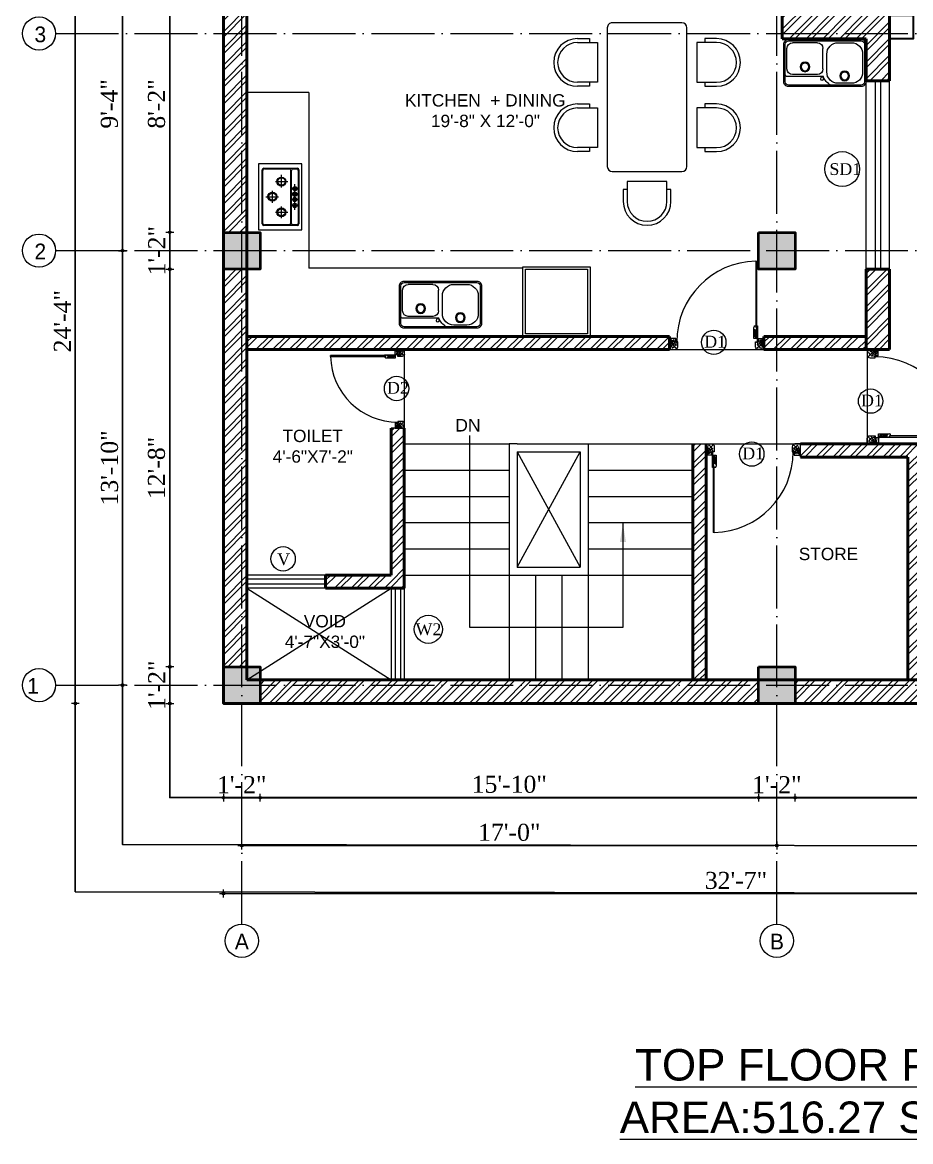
# Model space of a CAD drawing. Header units: inches. Extents: x 5914 to 162157, y -20538 to 282354.
# Drawn here: x 154572.8 to 154911.4, y -19679.7 to -19252.9 of the extents above; entities that cross this region are included whole.
import ezdxf

# ---------------------------------------------------------------- set-up
doc = ezdxf.new("R2010")
doc.units = ezdxf.units.IN
doc.header["$MEASUREMENT"] = 0
doc.header["$PDMODE"] = 99
doc.linetypes.add('ACAD_ISO04W100', pattern=[30, 24, -3, 0, -3])
for name, color, linetype, lineweight in [('.09', 24, 'Continuous', 9), ('.1', 168, 'Continuous', 13), ('A-FUR', 42, 'Continuous', 5), ('CENTER  LINE RA', 10, 'ACAD_ISO04W100', 20), ('CONC. OUTLINE RA', 150, 'Continuous', 40), ('DOOR-WIN RA', 3, 'Continuous', 20), ('ELE1 RA', 1, 'Continuous', 30), ('FIXTURES', 23, 'Continuous', 9), ('Furniture', 22, 'Continuous', 13), ('Hatch', 254, 'Continuous', 9), ('HATCH RA', 8, 'Continuous', 5), ('NOI THAT', 42, 'Continuous', 5), ('STAIR PLAN AND ELEV RA', 124, 'Continuous', 20), ('Text', 7, 'Continuous', 18), ('TEXTLAYER', 7, 'Continuous', 18), ('wall', 10, 'Continuous', 30), ('WALL RA', 42, 'Continuous', 50)]:
    doc.layers.add(name, color=color, linetype=linetype, lineweight=lineweight)
doc.layers.add('lettring', color=7, linetype='Continuous')
doc.layers.add('WINDOW+dOOR', color=5, linetype='Continuous')
doc.styles.add('arial', font='arial.ttf', dxfattribs={"height": 7})
doc.styles.add('DIM', font='dutch.ttf')
doc.styles.get("Standard").update_dxf_attribs({"font": 'arial.ttf'})
doc.styles.add('titles', font='GOTHICB.TTF')
doc.dimstyles.new('1-8', dxfattribs={"dimtxt": 7, "dimasz": 3, "dimexe": 3, "dimexo": 3, "dimgap": 3, "dimtad": 1, "dimdec": 0, "dimzin": 0, "dimdsep": 46, "dimlunit": 4, "dimtxsty": 'arial', "dimblk": 'ARCHTICK', "dimcen": 0.09, "dimdle": 3, "dimclrt": 6, "dimazin": 0, "dimtfac": 1, "dimtdec": 0, "dimtix": 1, "dimtofl": 0, "dimtmove": 2, "dimatfit": 3, "dimfxl": 5, "dimfxlon": 1, "dimtolj": 1, "dimtzin": 0, "dimlwe": 5, "dimarcsym": 1})
doc.dimstyles.new('Copy of DIM 8', dxfattribs={"dimtxt": 6.5, "dimasz": 1, "dimexe": 6, "dimexo": 18, "dimgap": 1.6875, "dimtad": 1, "dimdec": 0, "dimzin": 3, "dimdsep": 46, "dimlunit": 4, "dimtxsty": 'DIM', "dimblk": 'dot 2', "dimcen": 0.09375, "dimse1": 1, "dimse2": 1, "dimclrd": 1, "dimclre": 1, "dimclrt": 256, "dimadec": 0, "dimazin": 0, "dimtfac": 0.75, "dimtdec": 0, "dimtix": 1, "dimtmove": 1, "dimatfit": 3, "dimldrblk": 'DOT', "dimfxl": 1, "dimtolj": 1, "dimtzin": 0, "dimlwd": 9, "dimlwe": 9, "dimarcsym": 0})
pattern_1 = [(45, (9724.8924, -3872.767), (-3.18198052, 3.18198052), []), (45, (9727.0138, -3872.767), (-3.18198052, 3.18198052), [])]

# ---------------------------------------------------------------- blocks, each defined once
blk = doc.blocks.new('30 inch door')
at = {"layer": '.09'}
blk.add_arc((10330.01, 24687.1), 25.67, 91.332, 180, dxfattribs=at)
at = {"layer": '.1'}
for p, q in [((10329.41, 24712.76), (10329.41, 24691.67)), ((10329.41, 24712.76), (10329.81, 24712.76)), ((10329.81, 24691.67), (10329.81, 24712.76)), ((10329.29, 24692.15), (10329.41, 24692.15)), ((10329.41, 24692.15), (10329.41, 24691.67)), ((10329.81, 24691.67), (10329.81, 24692.15)), ((10329.81, 24692.15), (10330.01, 24692.15)), ((10330.01, 24692.15), (10330.01, 24688.15)), ((10328.81, 24688.15), (10328.81, 24691.67)), ((10329.41, 24691.67), (10329.81, 24691.67)), ((10329.41, 24691.67), (10329.81, 24691.67)), ((10302.02, 24688.15), (10302.02, 24684.65)), ((10304.03, 24688.15), (10302.02, 24688.15)), ((10302.02, 24684.65), (10303.77, 24684.65)), ((10304.03, 24688.15), (10304.03, 24688.15)), ((10304.03, 24687.1), (10304.03, 24688.15)), ((10304.65, 24687.1), (10304.03, 24687.1)), ((10304.65, 24685.52), (10304.65, 24687.1)), ((10330.01, 24688.15), (10328.81, 24688.15)), ((10329.4, 24687.1), (10330.01, 24687.1)), ((10329.4, 24685.52), (10329.4, 24687.1)), ((10330.01, 24687.1), (10330.01, 24688.15)), ((10330.01, 24688.15), (10332.02, 24688.15)), ((10332.02, 24684.65), (10330.27, 24684.65)), ((10332.02, 24688.15), (10332.02, 24684.65))]:
    blk.add_line(p, q, dxfattribs=at)
for centre, major_axis, start_param, end_param in [((10329.29, 24691.67), (-0.339, 0.339), 5.497787, 7.068583), ((10303.77, 24685.52), (-0.619, -0.619), 0.785398, 2.356194)]:
    blk.add_ellipse(centre, major_axis=major_axis, ratio=1, start_param=start_param, end_param=end_param, dxfattribs=at)
at = {"layer": '.1', "extrusion": (0, 0, -1)}
blk.add_ellipse((10330.27, 24685.52), major_axis=(-0.619, 0.619), ratio=1, start_param=3.926991, end_param=5.497787, dxfattribs=at)
blk.add_line((10330.01, 24688.15), (10330.01, 24688.15))
at = {"layer": 'Hatch', "lineweight": 0}
for points, knots in [([(10330.01, 24688.15), (10329.8, 24688.26), (10329.35, 24688.51), (10329.11, 24688.97), (10328.99, 24689.22)], [0, 0, 0, 0, 17.459472, 37.737029, 37.737029, 37.737029, 37.737029]), ([(10329.9, 24690.9), (10329.69, 24690.85), (10329.25, 24690.74), (10329.1, 24690.31), (10329.02, 24690.08)], [0, 0, 0, 0, 15.424483, 31.99547, 31.99547, 31.99547, 31.99547]), ([(10329.92, 24690.24), (10329.72, 24690.12), (10329.23, 24689.84), (10329.13, 24689.27), (10329.07, 24688.95)], [0, 0, 0, 0, 17.254821, 40.319618, 40.319618, 40.319618, 40.319618]), ([(10330.01, 24688.15), (10329.7, 24688.44), (10329.1, 24689.01), (10329.14, 24689.82), (10329.09, 24691.13)], [0, 0, 0, 0, 30.296971, 58.529009, 58.529009, 58.529009, 58.529009]), ([(10329.9, 24689.44), (10329.59, 24689.24), (10329.23, 24689.01), (10329.2, 24688.63), (10329.2, 24688.58)], [0, 0, 0, 0, 24.633819, 28.489546, 28.489546, 28.489546, 28.489546]), ([(10330.01, 24688.15), (10329.86, 24688.5), (10329.47, 24689.39), (10329.44, 24690.38), (10329.42, 24690.98)], [0, 0, 0, 0, 28.413311, 72.750806, 72.750806, 72.750806, 72.750806]), ([(10330.01, 24688.15), (10329.93, 24688.7), (10329.77, 24689.76), (10329.75, 24690.84), (10329.74, 24691.37)], [0, 0, 0, 0, 41.50394, 80.765622, 80.765622, 80.765622, 80.765622]), ([(10302.02, 24688.15), (10302.05, 24687.95), (10302.17, 24687.01), (10302.48, 24686.12), (10302.72, 24685.42)], [0, 0, 0, 0, 17.459471, 80.67073, 80.67073, 80.67073, 80.67073]), ([(10302.02, 24688.15), (10302.41, 24687.86), (10303.15, 24687.31), (10304.04, 24687.05), (10304.45, 24686.93)], [0, 0, 0, 0, 41.503939, 78.170205, 78.170205, 78.170205, 78.170205]), ([(10302.02, 24688.15), (10302.45, 24687.5), (10303.05, 24686.59), (10304.02, 24686.14), (10304.29, 24686.01)], [0, 0, 0, 0, 64.705486, 90.408952, 90.408952, 90.408952, 90.408952]), ([(10302.02, 24688.15), (10302.13, 24687.79), (10302.35, 24687.1), (10302.97, 24686.1), (10304.18, 24685.07)], [0, 0, 0, 0, 30.296971, 58.529009, 58.529009, 58.529009, 58.529009]), ([(10303.35, 24687.82), (10303.2, 24687.43), (10302.98, 24686.82), (10302.44, 24686.51), (10302.25, 24686.4)], [0, 0, 0, 0, 34.642749, 52.790216, 52.790216, 52.790216, 52.790216]), ([(10303.86, 24687.89), (10303.73, 24687.32), (10303.52, 24686.4), (10302.7, 24686), (10302.39, 24685.85)], [0, 0, 0, 0, 47.051669, 75.417188, 75.417188, 75.417188, 75.417188]), ([(10304.15, 24687.01), (10304.07, 24686.57), (10303.9, 24685.69), (10303.13, 24685.22), (10302.75, 24684.98)], [0, 0, 0, 0, 36.886594, 73.591637, 73.591637, 73.591637, 73.591637]), ([(10332.02, 24688.15), (10331.63, 24687.86), (10330.89, 24687.31), (10330.01, 24687.05), (10329.59, 24686.93)], [0, 0, 0, 0, 41.503939, 78.170205, 78.170205, 78.170205, 78.170205]), ([(10332.02, 24688.15), (10331.59, 24687.5), (10330.99, 24686.59), (10330.03, 24686.14), (10329.75, 24686.01)], [0, 0, 0, 0, 64.705486, 90.408952, 90.408952, 90.408952, 90.408952]), ([(10332.02, 24688.15), (10331.91, 24687.79), (10331.69, 24687.1), (10331.07, 24686.1), (10329.87, 24685.07)], [0, 0, 0, 0, 30.296971, 58.529009, 58.529009, 58.529009, 58.529009]), ([(10329.89, 24687.01), (10329.98, 24686.57), (10330.14, 24685.69), (10330.91, 24685.22), (10331.29, 24684.98)], [0, 0, 0, 0, 36.886594, 73.591637, 73.591637, 73.591637, 73.591637]), ([(10330.18, 24687.89), (10330.31, 24687.32), (10330.52, 24686.4), (10331.35, 24686), (10331.66, 24685.85)], [0, 0, 0, 0, 47.051669, 75.417188, 75.417188, 75.417188, 75.417188]), ([(10330.7, 24687.82), (10330.84, 24687.43), (10331.06, 24686.82), (10331.61, 24686.51), (10331.8, 24686.4)], [0, 0, 0, 0, 34.642749, 52.790216, 52.790216, 52.790216, 52.790216]), ([(10332.02, 24688.15), (10332, 24687.95), (10331.87, 24687.01), (10331.56, 24686.12), (10331.32, 24685.42)], [0, 0, 0, 0, 17.459471, 80.67073, 80.67073, 80.67073, 80.67073])]:
    blk.add_open_spline(points, degree=3, knots=knots, dxfattribs=at)
blk = doc.blocks.new('COLUMN')
at = {"layer": 'CONC. OUTLINE RA', "transparency": 33554687}
h = blk.add_hatch(color=256, dxfattribs=at)
h.dxf.hatch_style = 1
h.paths.add_polyline_path([(148062.93, -13130.45), (148076.93, -13130.45), (148076.93, -13116.45), (148062.93, -13116.45)])
at = {"layer": 'CONC. OUTLINE RA'}
blk.add_lwpolyline([(148062.93, -13116.45), (148076.93, -13116.45), (148076.93, -13130.45), (148062.93, -13130.45)], close=True, dxfattribs=at)
blk = doc.blocks.new('_ArchTick')
at = {"color": 0, "linetype": 'ByBlock', "const_width": 0.15}
blk.add_lwpolyline([(-0.5, -0.5), (0.5, 0.5)], dxfattribs=at)
blk = doc.blocks.new('A$C3F0C2877')
at = {"layer": 'NOI THAT', "linetype": 'Continuous'}
for p, q in [((700, 1640), (700, 1520)), ((740, 1640), (740, 1440)), ((1140, 1440), (1140, 1640)), ((1180, 1520), (1180, 1640)), ((1358, 1640), (1358, 1520)), ((1398, 1640), (1398, 1440)), ((1798, 1440), (1798, 1640)), ((1838, 1520), (1838, 1640)), ((700, 1520), (740, 1520)), ((1140, 1520), (1180, 1520)), ((1358, 1520), (1398, 1520)), ((1798, 1520), (1838, 1520)), ((740, 1440), (1140, 1440)), ((1398, 1440), (1798, 1440)), ((540, 1290), (540, 590)), ((1988, 1340), (590, 1340)), ((2038, 590), (2038, 1290)), ((240, 1180), (360, 1180)), ((240, 1140), (440, 1140)), ((360, 1180), (360, 1140)), ((440, 1140), (440, 740)), ((2139, 1140), (2139, 740)), ((2339, 1140), (2139, 1140)), ((2339, 1180), (2219, 1180)), ((2219, 1180), (2219, 1140)), ((440, 740), (240, 740)), ((360, 700), (240, 700)), ((360, 740), (360, 700)), ((2139, 740), (2339, 740)), ((2219, 740), (2219, 700)), ((2219, 700), (2339, 700)), ((590, 540), (1988, 540)), ((700, 360), (740, 360)), ((700, 240), (700, 360)), ((740, 440), (1140, 440)), ((740, 240), (740, 440)), ((1140, 440), (1140, 240)), ((1140, 360), (1180, 360)), ((1180, 360), (1180, 240)), ((1358, 360), (1398, 360)), ((1358, 240), (1358, 360)), ((1398, 440), (1798, 440)), ((1398, 240), (1398, 440)), ((1798, 440), (1798, 240)), ((1798, 360), (1838, 360)), ((1838, 360), (1838, 240))]:
    blk.add_line(p, q, dxfattribs=at)
for centre, radius, start, end in [((940, 1640), 240, 0, 180), ((940, 1640), 200, 0, 180), ((1598, 1640), 240, 0, 180), ((1598, 1640), 200, 0, 180), ((590, 1290), 50, 90, 180), ((1988, 1290), 50, 0, 90), ((240, 940), 240, 90, 270), ((240, 940), 200, 90, 270), ((2339, 940), 240, 270, 90), ((2339, 940), 200, 270, 90), ((590, 590), 50, 180, 270), ((1988, 590), 50, 270, 0), ((940, 240), 240, 180, 0), ((940, 240), 200, 180, 0), ((1598, 240), 240, 180, 0), ((1598, 240), 200, 180, 0)]:
    blk.add_arc(centre, radius, start, end, dxfattribs=at)
blk = doc.blocks.new('kit')
at = {"layer": 'Furniture'}
for p, q in [((106814.32, -19096.51), (106814.32, -19121.71)), ((106830.88, -19096.51), (106814.32, -19096.51)), ((106815.52, -19119.44), (106815.52, -19098.78)), ((106815.75, -19119.21), (106815.75, -19099.01)), ((106816.09, -19098.21), (106828.88, -19098.21)), ((106816.32, -19098.44), (106817.79, -19098.44)), ((106818.37, -19099.01), (106818.37, -19119.21)), ((106818.6, -19099.01), (106818.6, -19119.21)), ((106819.17, -19098.44), (106828.65, -19098.44)), ((106829.22, -19099.01), (106829.22, -19119.21)), ((106829.46, -19098.78), (106829.46, -19119.44)), ((106830.88, -19121.71), (106830.88, -19096.51)), ((106817.06, -19104.19), (106817.06, -19113.9)), ((106824.4, -19103.21), (106819.67, -19103.21)), ((106822.15, -19100.96), (106822.15, -19105.46)), ((106818.09, -19105.86), (106815.99, -19105.86)), ((106818.09, -19108.1), (106815.99, -19108.1)), ((106825.59, -19106.86), (106825.59, -19111.45)), ((106818.09, -19110.14), (106815.99, -19110.14)), ((106818.09, -19112.28), (106815.99, -19112.28)), ((106822.15, -19112.7), (106822.15, -19117.49)), ((106828.08, -19109.11), (106823.33, -19109.11)), ((106824.41, -19114.95), (106819.67, -19114.95)), ((106828.88, -19120.01), (106816.09, -19120.01)), ((106817.79, -19119.78), (106816.32, -19119.78)), ((106828.65, -19119.78), (106819.17, -19119.78)), ((106814.32, -19121.71), (106830.88, -19121.71))]:
    blk.add_line(p, q, dxfattribs=at)
for centre, radius in [((106822.15, -19103.21), 1.71), ((106822.15, -19103.21), 1.37), ((106817.06, -19105.86), 0.835), ((106817.06, -19108.1), 0.804), ((106817.06, -19108.1), 0.564), ((106817.06, -19105.86), 0.533), ((106825.59, -19109.19), 1.72), ((106825.59, -19109.19), 1.39), ((106817.01, -19112.23), 0.797), ((106817.06, -19110.14), 0.823), ((106817.01, -19112.28), 0.556), ((106817.06, -19110.14), 0.572), ((106822.15, -19114.95), 1.72), ((106822.15, -19114.95), 1.39)]:
    blk.add_circle(centre, radius, dxfattribs=at)
for centre, start, end in [((106816.09, -19098.78), 90, 180), ((106816.32, -19099.01), 90, 180), ((106817.79, -19099.01), 0, 90), ((106819.17, -19099.01), 90, 180), ((106828.65, -19099.01), 0, 90), ((106828.88, -19098.78), 0, 90), ((106816.09, -19119.44), 180, 270), ((106816.32, -19119.21), 180, 270), ((106817.79, -19119.21), 270, 0), ((106819.17, -19119.21), 180, 270), ((106828.65, -19119.21), 270, 0), ((106828.88, -19119.44), 270, 0)]:
    blk.add_arc(centre, 0.576, start, end, dxfattribs=at)
blk = doc.blocks.new('kit2')
at = {"layer": 'Furniture'}
for p, q in [((106773.71, -19074.43), (106773.71, -19078.86)), ((106788.24, -19073.71), (106774.43, -19073.71)), ((106785.95, -19074.43), (106776.51, -19074.43)), ((106798.91, -19071.12), (106793.87, -19071.12)), ((106774.35, -19076.59), (106774.35, -19084.44)), ((106788.11, -19076.59), (106788.11, -19084.44)), ((106789.55, -19075.44), (106789.55, -19082.28)), ((106803.23, -19082.28), (106803.23, -19075.44)), ((106785.95, -19086.6), (106776.51, -19086.6)), ((106793.87, -19086.6), (106798.91, -19086.6))]:
    blk.add_line(p, q, dxfattribs=at)
for points in [[(106774.97, -19087.86), (106802.69, -19087.86, 0.414214), (106804.49, -19086.06), (106804.49, -19071.66, 0.414214), (106802.69, -19069.86), (106774.97, -19069.86, 0.414214), (106773.17, -19071.66), (106773.17, -19086.06, 0.414214)], [(106774.97, -19087.32), (106802.69, -19087.32, 0.414214), (106803.95, -19086.06), (106803.95, -19071.66, 0.414214), (106802.69, -19070.4), (106774.97, -19070.4, 0.414214), (106773.71, -19071.66), (106773.71, -19086.06, 0.414214)]]:
    blk.add_lwpolyline(points, format="xyb", close=True, dxfattribs=at)
for centre, radius in [((106787.77, -19072.89), 0.614), ((106796.39, -19073.94), 1.83), ((106796.39, -19073.94), 1.47), ((106781.25, -19077.38), 1.83), ((106781.25, -19077.38), 1.47)]:
    blk.add_circle(centre, radius, dxfattribs=at)
for centre, radius, start, end in [((106794, -19075.81), 6.13, 118.07, 159.9807), ((106774.43, -19074.43), 0.72, 90, 180), ((106776.51, -19076.59), 2.16, 90, 180), ((106785.95, -19076.59), 2.16, 0, 90), ((106793.87, -19075.44), 4.32, 90, 180), ((106798.91, -19075.44), 4.32, 0, 90), ((106793.87, -19082.28), 4.32, 180, 270), ((106798.91, -19082.28), 4.32, 270, 0), ((106776.51, -19084.44), 2.16, 180, 270), ((106785.95, -19084.44), 2.16, 270, 0)]:
    blk.add_arc(centre, radius, start, end, dxfattribs=at)
blk = doc.blocks.new('dot1')
at = {"layer": 'Hatch'}
h = blk.add_hatch(color=256, dxfattribs=at)
edge = h.paths.add_edge_path()
edge.add_arc((0, 0), 1, 0, 360)
for p, q in [((3, 0), (-3, 0)), ((0, 3), (0, -3))]:
    blk.add_line(p, q, dxfattribs=at)
blk.add_circle((0, 0), 1, dxfattribs=at)
blk = doc.blocks.new('dot 2')
at = {"layer": 'Hatch', "xscale": 0.5, "yscale": 0.5, "zscale": 0.5}
blk.add_blockref('dot1', (0, 0), dxfattribs=at)
blk = doc.blocks.new('*D921')
at = {"layer": 'Defpoints', "color": 0, "transparency": 16777216}
for p in [(160885.15, -18618.7), (160849.15, -18716.64), (160885.15, -18716.64)]:
    blk.add_point(p, dxfattribs=at)
at = {"layer": 'lettring', "color": 1, "lineweight": 9, "transparency": 16777216}
blk.add_line((160849.15, -18619.7), (160849.15, -18715.64), dxfattribs=at)
for p, rotation in [((160849.15, -18618.7), 90), ((160849.15, -18716.64), 270)]:
    blk.add_blockref('dot 2', p, dxfattribs=dict(at, rotation=rotation))
at = {"layer": 'lettring', "transparency": 16777216, "insert": (160844.14, -18667.67), "char_height": 6.5, "attachment_point": 5, "rotation": 90, "style": 'DIM'}
blk.add_mtext('\\A1;8\'-2"', dxfattribs=at)
blk = doc.blocks.new('_Dot')
at = {"color": 0, "linetype": 'ByBlock', "lineweight": -2}
blk.add_line((-0.5, 0), (-1, 0), dxfattribs=at)
at = {"color": 0, "linetype": 'ByBlock', "const_width": 0.5}
blk.add_lwpolyline([(-0.25, 0, 1), (0.25, 0, 1)], format="xyb", close=True, dxfattribs=at)
blk = doc.blocks.new('*D922')
at = {"layer": 'Defpoints', "color": 0, "transparency": 16777216}
for p in [(160885.15, -18716.64), (160849.15, -18730.64), (160885.15, -18730.64)]:
    blk.add_point(p, dxfattribs=at)
at = {"layer": 'lettring', "color": 1, "lineweight": 9, "transparency": 16777216}
for p, q in [((160849.15, -18715.64), (160849.15, -18714.64)), ((160849.15, -18716.64), (160849.15, -18730.64)), ((160849.15, -18731.64), (160849.15, -18732.64))]:
    blk.add_line(p, q, dxfattribs=at)
for p, rotation in [((160849.15, -18716.64), 270), ((160849.15, -18730.64), 90)]:
    blk.add_blockref('dot 2', p, dxfattribs=dict(at, rotation=rotation))
at = {"layer": 'lettring', "transparency": 16777216, "insert": (160844.18, -18723.64), "char_height": 6.5, "attachment_point": 5, "rotation": 90, "style": 'DIM'}
blk.add_mtext('\\A1;1\'-2"', dxfattribs=at)
blk = doc.blocks.new('*D923')
at = {"layer": 'Defpoints', "color": 0, "transparency": 16777216}
for p in [(160885.15, -18730.64), (160849.15, -18882.34), (160885.15, -18882.34)]:
    blk.add_point(p, dxfattribs=at)
at = {"layer": 'lettring', "color": 1, "lineweight": 9, "transparency": 16777216}
blk.add_line((160849.15, -18731.64), (160849.15, -18881.34), dxfattribs=at)
for p, rotation in [((160849.15, -18730.64), 90), ((160849.15, -18882.34), 270)]:
    blk.add_blockref('dot 2', p, dxfattribs=dict(at, rotation=rotation))
at = {"layer": 'lettring', "transparency": 16777216, "insert": (160844.12, -18806.49), "char_height": 6.5, "attachment_point": 5, "rotation": 90, "style": 'DIM'}
blk.add_mtext('\\A1;12\'-8"', dxfattribs=at)
blk = doc.blocks.new('*D924')
at = {"layer": 'Defpoints', "color": 0, "transparency": 16777216}
for p in [(160885.15, -18882.34), (160849.15, -18896.34), (160885.15, -18896.34)]:
    blk.add_point(p, dxfattribs=at)
at = {"layer": 'lettring', "color": 1, "lineweight": 9, "transparency": 16777216}
for p, q in [((160849.15, -18881.34), (160849.15, -18880.34)), ((160849.15, -18882.34), (160849.15, -18896.34)), ((160849.15, -18897.34), (160849.15, -18898.34))]:
    blk.add_line(p, q, dxfattribs=at)
for p, rotation in [((160849.15, -18882.34), 270), ((160849.15, -18896.34), 90)]:
    blk.add_blockref('dot 2', p, dxfattribs=dict(at, rotation=rotation))
at = {"layer": 'lettring', "transparency": 16777216, "insert": (160844.18, -18889.34), "char_height": 6.5, "attachment_point": 5, "rotation": 90, "style": 'DIM'}
blk.add_mtext('\\A1;1\'-2"', dxfattribs=at)
blk = doc.blocks.new('*D926')
at = {"layer": 'Defpoints', "color": 0, "transparency": 16777216}
for p in [(160831.15, -18611.67), (160892.15, -18611.67), (160892.15, -18723.64)]:
    blk.add_point(p, dxfattribs=at)
at = {"layer": 'lettring', "color": 1, "lineweight": 9, "transparency": 16777216}
blk.add_line((160831.15, -18722.64), (160831.15, -18612.67), dxfattribs=at)
for p, rotation in [((160831.15, -18611.67), 89.99950363250016), ((160831.15, -18723.64), 269.9995036325001)]:
    blk.add_blockref('dot 2', p, dxfattribs=dict(at, rotation=rotation))
at = {"layer": 'lettring', "transparency": 16777216, "insert": (160826.15, -18667.65), "char_height": 6.5, "attachment_point": 5, "rotation": 89.9995, "style": 'DIM'}
blk.add_mtext('\\A1;9\'-4"', dxfattribs=at)
blk = doc.blocks.new('*D927')
at = {"layer": 'Defpoints', "color": 0, "transparency": 16777216}
for p in [(160885.15, -18604.7), (160813.15, -18896.34), (160885.15, -18896.34)]:
    blk.add_point(p, dxfattribs=at)
at = {"layer": 'lettring', "color": 1, "lineweight": 9, "transparency": 16777216}
blk.add_line((160813.15, -18605.7), (160813.15, -18895.34), dxfattribs=at)
for p, rotation in [((160813.15, -18604.7), 90), ((160813.15, -18896.34), 270)]:
    blk.add_blockref('dot 2', p, dxfattribs=dict(at, rotation=rotation))
at = {"layer": 'lettring', "transparency": 16777216, "insert": (160808.21, -18750.52), "char_height": 6.5, "attachment_point": 5, "rotation": 90, "style": 'DIM'}
blk.add_mtext('\\A1;24\'-4"', dxfattribs=at)
blk = doc.blocks.new('nbc')
at = {"layer": 'CENTER  LINE RA', "linetype": 'ACAD_ISO04W100'}
for p, q in [((157544.19, -18980.32), (157544.19, -18515.32)), ((157748.23, -18980.32), (157748.23, -18515.46)), ((157473.24, -18640.7), (158032.97, -18640.7)), ((157473.24, -18723.5), (158032.97, -18723.5)), ((157473.24, -18889.2), (158032.97, -18889.2))]:
    blk.add_line(p, q, dxfattribs=at)
at = {"layer": 'Text'}
for centre in [(157466.9, -18640.7), (157466.89, -18640.7), (157466.9, -18640.7), (157466.9, -18723.5), (157466.89, -18723.5), (157466.9, -18723.5), (157466.9, -18889.2), (157466.89, -18889.2), (157466.9, -18889.2), (157544.19, -18986.67), (157544.19, -18986.67), (157544.19, -18986.67), (157748.23, -18986.67), (157748.23, -18986.67), (157748.23, -18986.67)]:
    blk.add_circle(centre, 6.34, dxfattribs=at)
at = {"layer": 'Text', "char_height": 6, "width": 68.6783, "attachment_point": 3, "rotation": 0.0035, "style": 'titles'}
for s, insert in [('{\\fStylus BT|b0|i0|c0|p34;3}', (157469.62, -18638.03)), ('{\\fStylus BT|b0|i0|c0|p34;2}', (157469.62, -18720.82)), ('{\\fStylus BT|b0|i0|c0|p34;1}', (157466.85, -18886.48)), ('{\\fStylus BT|b0|i0|c0|p34;A}', (157546.91, -18983.99)), ('{\\fStylus BT|b0|i0|c0|p34;B}', (157750.95, -18983.99))]:
    blk.add_mtext(s, dxfattribs=dict(at, insert=insert))
blk = doc.blocks.new('*D928')
at = {"layer": 'Defpoints', "color": 0, "transparency": 16777216}
for p in [(160869.6, -18896.34), (160883.6, -18896.34), (160883.6, -18932.23)]:
    blk.add_point(p, dxfattribs=at)
at = {"layer": 'lettring', "color": 1, "lineweight": 9, "transparency": 16777216}
for p, q in [((160868.6, -18932.23), (160867.6, -18932.23)), ((160869.6, -18932.23), (160883.6, -18932.23)), ((160884.6, -18932.23), (160885.6, -18932.23))]:
    blk.add_line(p, q, dxfattribs=at)
blk.add_blockref('dot 2', (160869.6, -18932.23), dxfattribs=at)
at = {"layer": 'lettring', "color": 1, "lineweight": 9, "transparency": 16777216, "rotation": 180}
blk.add_blockref('dot 2', (160883.6, -18932.23), dxfattribs=at)
at = {"layer": 'lettring', "transparency": 16777216, "insert": (160876.6, -18927.26), "char_height": 6.5, "attachment_point": 5, "style": 'DIM'}
blk.add_mtext('\\A1;1\'-2"', dxfattribs=at)
blk = doc.blocks.new('*D929')
at = {"layer": 'Defpoints', "color": 0, "transparency": 16777216}
for p in [(160883.6, -18896.34), (161073.64, -18896.34), (161073.64, -18932.23)]:
    blk.add_point(p, dxfattribs=at)
at = {"layer": 'lettring', "color": 1, "lineweight": 9, "transparency": 16777216}
blk.add_line((160884.6, -18932.23), (161072.64, -18932.23), dxfattribs=at)
at = {"layer": 'lettring', "color": 1, "lineweight": 9, "transparency": 16777216, "rotation": 180}
blk.add_blockref('dot 2', (160883.6, -18932.23), dxfattribs=at)
at = {"layer": 'lettring', "color": 1, "lineweight": 9, "transparency": 16777216}
blk.add_blockref('dot 2', (161073.64, -18932.23), dxfattribs=at)
at = {"layer": 'lettring', "transparency": 16777216, "insert": (160978.62, -18927.15), "char_height": 6.5, "attachment_point": 5, "style": 'DIM'}
blk.add_mtext('\\A1;15\'-10"', dxfattribs=at)
blk = doc.blocks.new('*D930')
at = {"layer": 'Defpoints', "color": 0, "transparency": 16777216}
for p in [(161073.64, -18896.34), (161087.64, -18896.34), (161087.64, -18932.23)]:
    blk.add_point(p, dxfattribs=at)
at = {"layer": 'lettring', "color": 1, "lineweight": 9, "transparency": 16777216}
for p, q in [((161072.64, -18932.23), (161071.64, -18932.23)), ((161073.64, -18932.23), (161087.64, -18932.23)), ((161088.64, -18932.23), (161089.64, -18932.23))]:
    blk.add_line(p, q, dxfattribs=at)
blk.add_blockref('dot 2', (161073.64, -18932.23), dxfattribs=at)
at = {"layer": 'lettring', "color": 1, "lineweight": 9, "transparency": 16777216, "rotation": 180}
blk.add_blockref('dot 2', (161087.64, -18932.23), dxfattribs=at)
at = {"layer": 'lettring', "transparency": 16777216, "insert": (161080.64, -18927.26), "char_height": 6.5, "attachment_point": 5, "style": 'DIM'}
blk.add_mtext('\\A1;1\'-2"', dxfattribs=at)
blk = doc.blocks.new('*D931')
at = {"layer": 'Defpoints', "color": 0, "transparency": 16777216}
for p in [(161087.64, -18896.34), (161260.52, -18896.34), (161260.52, -18932.23)]:
    blk.add_point(p, dxfattribs=at)
at = {"layer": 'lettring', "color": 1, "lineweight": 9, "transparency": 16777216}
blk.add_line((161088.64, -18932.23), (161259.52, -18932.23), dxfattribs=at)
at = {"layer": 'lettring', "color": 1, "lineweight": 9, "transparency": 16777216, "rotation": 180}
blk.add_blockref('dot 2', (161087.64, -18932.23), dxfattribs=at)
at = {"layer": 'lettring', "color": 1, "lineweight": 9, "transparency": 16777216}
blk.add_blockref('dot 2', (161260.52, -18932.23), dxfattribs=at)
at = {"layer": 'lettring', "transparency": 16777216, "insert": (161174.08, -18927.15), "char_height": 6.5, "attachment_point": 5, "style": 'DIM'}
blk.add_mtext('\\A1;14\'-5"', dxfattribs=at)
blk = doc.blocks.new('*D933')
at = {"layer": 'Defpoints', "color": 0, "transparency": 16777216}
for p in [(160876.6, -18889.34), (161080.64, -18889.34), (161080.64, -18950.49)]:
    blk.add_point(p, dxfattribs=at)
at = {"layer": 'lettring', "color": 1, "lineweight": 9, "transparency": 16777216}
blk.add_line((160877.6, -18950.49), (161079.64, -18950.49), dxfattribs=at)
at = {"layer": 'lettring', "color": 1, "lineweight": 9, "transparency": 16777216, "rotation": 180}
blk.add_blockref('dot 2', (160876.6, -18950.49), dxfattribs=at)
at = {"layer": 'lettring', "color": 1, "lineweight": 9, "transparency": 16777216}
blk.add_blockref('dot 2', (161080.64, -18950.49), dxfattribs=at)
at = {"layer": 'lettring', "transparency": 16777216, "insert": (160978.62, -18945.47), "char_height": 6.5, "attachment_point": 5, "style": 'DIM'}
blk.add_mtext('\\A1;17\'-0"', dxfattribs=at)
blk = doc.blocks.new('A$C0BBD0BBA')
at = {"color": 7, "lineweight": 5}
blk.add_lwpolyline([(0, 0), (73.27, 0)], dxfattribs=at)
at = {"color": 8, "lineweight": 5}
blk.add_leader([(39.65, 58.42), (0, 58.42), (0, 0)], dimstyle='1-8', override={"dimasz": 7, "dimgap": 2, "dimtad": 0, "dimfxl": 12}, dxfattribs=at)
blk = doc.blocks.new('JLLK')
at = {"layer": 'HATCH RA'}
h = blk.add_hatch(dxfattribs=at)
h.set_pattern_fill('ANSI32', color=256, scale=12)
h.paths.add_polyline_path([(161091.64, -18600.87), (161067.64, -18600.86), (161067.64, -18604.7), (161073.64, -18604.7), (161087.64, -18604.7), (161087.64, -18618.7), (161082.64, -18618.7), (161082.64, -18642.81), (161114.64, -18642.81), (161114.64, -18658.84), (161123.64, -18658.84), (161123.64, -18633.81), (161091.64, -18633.81)])
h = blk.add_hatch(dxfattribs=at)
h.set_pattern_fill('ANSI32', color=256, scale=12)
h.set_pattern_definition(pattern_1)
h.paths.add_polyline_path([(160878.6, -18618.7), (160869.6, -18618.7), (160869.6, -18716.64), (160878.6, -18716.64)])
h = blk.add_hatch(dxfattribs=at)
h.set_pattern_fill('ANSI32', color=256, scale=12)
h.set_pattern_definition(pattern_1)
h.paths.add_polyline_path([(160878.6, -18730.64), (160869.6, -18730.64), (160869.6, -18882.34), (160878.6, -18882.34)])
h = blk.add_hatch(dxfattribs=at)
h.set_pattern_fill('ANSI32', color=256, scale=12)
h.set_pattern_definition(pattern_1)
h.paths.add_polyline_path([(161123.64, -18730.64), (161114.64, -18730.64), (161114.64, -18730.84), (161114.64, -18761.34), (161123.64, -18761.34)])
h = blk.add_hatch(dxfattribs=at)
h.set_pattern_fill('ANSI32', color=256, scale=12)
h.set_pattern_definition(pattern_1)
h.paths.add_polyline_path([(161039.71, -18761.34), (161039.71, -18756.34), (160878.6, -18756.34), (160878.6, -18761.34), (160938.6, -18761.34)])
h = blk.add_hatch(dxfattribs=at)
h.set_pattern_fill('ANSI32', color=256, scale=12)
h.set_pattern_definition(pattern_1)
h.paths.add_polyline_path([(161114.64, -18756.34), (161075.71, -18756.34), (161075.71, -18761.34), (161114.64, -18761.34)])
h = blk.add_hatch(dxfattribs=at)
h.set_pattern_fill('ANSI32', color=256, scale=12)
h.set_pattern_definition(pattern_1)
h.paths.add_polyline_path([(160938.6, -18791.34), (160933.6, -18791.34), (160933.6, -18852.34), (160938.6, -18852.34)])
h = blk.add_hatch(dxfattribs=at)
h.set_pattern_fill('ANSI32', color=256, scale=12)
h.set_pattern_definition(pattern_1)
h.paths.add_polyline_path([(161053.64, -18797.34), (161048.64, -18797.34), (161048.64, -18887.34), (161053.64, -18887.34)])
h = blk.add_hatch(dxfattribs=at)
h.set_pattern_fill('ANSI32', color=256, scale=12)
h.set_pattern_definition(pattern_1)
h.paths.add_polyline_path([(161135.64, -18797.34), (161089.64, -18797.34), (161089.64, -18802.34), (161130.64, -18802.34), (161130.64, -18887.34), (161135.64, -18887.34)])
h = blk.add_hatch(dxfattribs=at)
h.set_pattern_fill('ANSI32', color=256, scale=12)
h.set_pattern_definition(pattern_1)
h.paths.add_polyline_path([(160908.6, -18847.34), (160908.6, -18852.34), (160933.6, -18852.34), (160933.6, -18847.34)])
h = blk.add_hatch(dxfattribs=at)
h.set_pattern_fill('ANSI32', color=256, scale=12)
h.set_pattern_definition(pattern_1)
h.paths.add_polyline_path([(161073.64, -18896.34), (161073.64, -18887.34), (160883.6, -18887.34), (160883.6, -18896.34)])
h = blk.add_hatch(dxfattribs=at)
h.set_pattern_fill('ANSI32', color=256, scale=12)
h.set_pattern_definition(pattern_1)
h.paths.add_polyline_path([(161260.52, -18896.34), (161260.52, -18887.34), (161087.64, -18887.34), (161087.64, -18896.34)])
for p, q in [((160938.6, -18791.34), (160933.6, -18791.34)), ((161048.64, -18797.34), (161053.64, -18797.34)), ((161089.64, -18802.34), (161089.64, -18797.34))]:
    blk.add_line(p, q)
at = {"layer": 'A-FUR'}
for p, q in [((160902.15, -18663.34), (160878.6, -18663.34)), ((160902.15, -18663.34), (160902.15, -18730.27)), ((160983.82, -18730.27), (160902.15, -18730.27)), ((160983.82, -18756.34), (160983.82, -18729.73))]:
    blk.add_line(p, q, dxfattribs=at)
at = {"layer": 'Defpoints'}
for points in [[(160813.15, -18528.57), (161225.36, -18527.75), (161360.68, -18669.01), (161361.5, -18968.87), (160813.15, -18968.11)], [(160831.15, -18546.57), (161219.39, -18546.97), (161342.7, -18676.39), (161343.45, -18950.85), (160831.15, -18950.13)], [(160849.15, -18564.57), (161211.39, -18564.54), (161324.74, -18688.93), (161324.89, -18932.18), (160849.15, -18932.16)]]:
    blk.add_lwpolyline(points, close=True, dxfattribs=at)
at = {"layer": 'DOOR-WIN RA'}
for p, q in [((161114.64, -18730.84), (161114.64, -18658.84)), ((161118.14, -18658.84), (161118.14, -18730.84)), ((161120.14, -18658.84), (161120.14, -18730.84)), ((161123.64, -18730.84), (161123.64, -18658.84)), ((160908.6, -18847.34), (160878.6, -18847.34)), ((160908.6, -18848.84), (160878.6, -18848.84)), ((160908.6, -18850.84), (160878.6, -18850.84)), ((160908.6, -18852.34), (160878.6, -18852.34)), ((160933.6, -18852.34), (160933.6, -18887.34)), ((160935.1, -18852.34), (160935.1, -18887.34)), ((160937.1, -18852.34), (160937.1, -18887.34)), ((160938.6, -18852.34), (160938.6, -18887.34))]:
    blk.add_line(p, q, dxfattribs=at)
at = {"layer": 'ELE1 RA'}
blk.add_lwpolyline([(161123.64, -18633.81), (161132.64, -18633.81), (161132.64, -18642.81), (161123.64, -18642.81)], close=True, dxfattribs=at)
at = {"layer": 'Hatch'}
for points in [[(161009.43, -18756.34), (160983.82, -18756.34), (160983.82, -18729.73), (161009.43, -18729.73)], [(161008.43, -18755.34), (160984.82, -18755.34), (160984.82, -18730.73), (161008.43, -18730.73)]]:
    blk.add_lwpolyline(points, close=True, dxfattribs=at)
at = {"layer": 'HATCH RA'}
for p, q in [((160938.6, -18761.34), (160938.6, -18791.34)), ((161039.71, -18761.34), (161075.71, -18761.34)), ((161115.14, -18761.34), (161115.14, -18797.34)), ((160981.6, -18844.34), (161005.64, -18800.34)), ((160981.6, -18800.34), (161005.64, -18844.34)), ((161053.64, -18797.34), (161089.54, -18797.34)), ((160878.6, -18887.34), (160933.6, -18852.34)), ((160878.6, -18852.34), (160933.6, -18887.34))]:
    blk.add_line(p, q, dxfattribs=at)
at = {"layer": 'STAIR PLAN AND ELEV RA'}
for p, q in [((160938.6, -18797.34), (160978.6, -18797.34)), ((160978.6, -18797.34), (160978.6, -18887.34)), ((160981.6, -18797.34), (160978.6, -18797.34)), ((160981.6, -18797.34), (161005.64, -18797.34)), ((160981.6, -18800.34), (160981.6, -18844.34)), ((160981.6, -18800.34), (161005.64, -18800.34)), ((161005.64, -18797.34), (161008.64, -18797.34)), ((161005.64, -18800.34), (161005.64, -18844.34)), ((161008.64, -18797.34), (161008.64, -18887.34)), ((161008.64, -18797.34), (161048.64, -18797.34)), ((160938.6, -18807.34), (160978.6, -18807.34)), ((161008.64, -18807.34), (161048.64, -18807.34)), ((160938.6, -18817.34), (160978.6, -18817.34)), ((161008.64, -18817.34), (161048.64, -18817.34)), ((160938.6, -18827.34), (160978.6, -18827.34)), ((161008.64, -18827.34), (161048.64, -18827.34)), ((160938.6, -18837.34), (160978.6, -18837.34)), ((161008.64, -18837.34), (161048.64, -18837.34)), ((160938.6, -18847.34), (161008.64, -18847.34)), ((160981.6, -18844.34), (161005.64, -18844.34)), ((160988.6, -18847.34), (160988.6, -18887.34)), ((160998.6, -18847.34), (160998.6, -18887.34)), ((161008.64, -18847.34), (161048.64, -18847.34))]:
    blk.add_line(p, q, dxfattribs=at)
at = {"layer": 'TEXTLAYER'}
for centre, radius in [((161105.56, -18692.51), 6.66), ((161056.6, -18758.57), 4.65), ((160935.63, -18776.18), 4.65), ((161116.38, -18781), 4.65), ((161071.09, -18801.18), 4.65), ((160892.39, -18841.14), 4.65), ((160947.77, -18868.01), 5.36)]:
    blk.add_circle(centre, radius, dxfattribs=at)
at = {"layer": 'WALL RA'}
for p, q in [((160869.6, -18604.7), (160869.6, -18896.34)), ((160878.6, -18609.7), (160878.6, -18887.34)), ((161082.64, -18642.81), (161082.64, -18613.7)), ((161123.64, -18633.81), (161123.64, -18658.84)), ((161114.64, -18642.81), (161082.64, -18642.81)), ((161114.64, -18642.81), (161114.64, -18658.84)), ((161123.64, -18658.84), (161114.64, -18658.84)), ((161114.64, -18730.64), (161114.64, -18761.34)), ((161114.64, -18730.64), (161123.64, -18730.64)), ((161123.64, -18730.64), (161123.64, -18761.34)), ((161039.71, -18756.34), (160878.6, -18756.34)), ((161039.71, -18761.34), (161039.71, -18756.34)), ((161075.71, -18756.34), (161114.64, -18756.34)), ((161075.71, -18761.34), (161075.71, -18756.34)), ((160938.6, -18761.34), (160878.6, -18761.34)), ((161039.71, -18761.34), (160938.6, -18761.34)), ((161075.71, -18761.34), (161114.64, -18761.34)), ((161114.64, -18761.34), (161123.64, -18761.34)), ((160933.6, -18791.34), (160933.6, -18847.34)), ((160938.6, -18791.34), (160938.6, -18852.34)), ((161048.64, -18887.34), (161048.64, -18797.34)), ((161053.64, -18887.34), (161053.64, -18797.34)), ((161089.64, -18797.34), (161135.64, -18797.34)), ((161089.64, -18802.34), (161130.64, -18802.34)), ((161130.64, -18887.34), (161130.64, -18802.34)), ((160933.6, -18847.34), (160908.6, -18847.34)), ((160908.6, -18847.34), (160908.6, -18852.34)), ((160938.6, -18852.34), (160908.6, -18852.34)), ((160878.6, -18887.34), (161260.52, -18887.34)), ((160869.6, -18896.34), (161260.52, -18896.34))]:
    blk.add_line(p, q, dxfattribs=at)
blk.add_blockref('nbc', (3332.41, -0.11))
at = {"color": 1, "xscale": -1, "rotation": 270}
blk.add_blockref('A$C0BBD0BBA', (160963.54, -18867.32), dxfattribs=at)
at = {"layer": 'CONC. OUTLINE RA'}
for p in [(12806.67, -5600.19), (13010.71, -5600.19), (12806.67, -5765.89), (13010.71, -5765.89)]:
    blk.add_blockref('COLUMN', p, dxfattribs=at)
at = {"layer": 'FIXTURES', "rotation": 180.0008826060086}
blk.add_blockref('kit', (267714.19, -37810.56), dxfattribs=at)
at = {"layer": 'NOI THAT', "linetype": 'Continuous', "xscale": 0.03787855802184829, "yscale": 0.03787855802184829, "zscale": 0.03787855802184829, "rotation": 270}
blk.add_blockref('A$C3F0C2877', (160995.55, -18616.23), dxfattribs=at)
at = {"layer": 'wall', "xscale": -1, "rotation": 180}
for p in [(54310.13, -37730.92), (54163.58, -37823.09)]:
    blk.add_blockref('kit2', p, dxfattribs=at)
at = {"layer": 'WINDOW+dOOR', "extrusion": (0, 0, -1), "xscale": -1.200000004184403, "yscale": 1.200000004188042, "zscale": -1.200000004184403}
for p, rotation in [((-148677.25, -48382.9), 5.857498470263067e-05), ((-131492.19, -6402.19), 89.99366168438348), ((-173452.4, 10824.1), 180.0006294640735)]:
    blk.add_blockref('30 inch door', p, dxfattribs=dict(at, rotation=rotation))
at = {"layer": 'WINDOW+dOOR', "extrusion": (0, 0, -1), "xscale": -1, "zscale": -1.00000000348675, "rotation": 270}
blk.add_blockref('30 inch door', (-185623.25, -29093.36), dxfattribs=at)
at = {"attachment_point": 1}
for s, width, insert, char_height in [('\\pi6.76936;KITCHEN  + DINING\\P\\pi16.67159;19\'-8" X 12\'-0"', 73.8936, (160932.08, -18663.93), 4.7109), ('\\pi11.25718;TOILET\\P\\pi7.52959;4\'-6"X7\'-2"', 45.2655, (160880.88, -18791.9), 4.7109), (' STORE', 45.2655, (161087.18, -18836.92), 4.711), ('\\pi36.88479;VOID\\P\\pi29.63687;4\'-7"X3\'-0"', 89.4801, (160863.38, -18862.56), 4.7109)]:
    blk.add_mtext_dynamic_manual_height_columns(s, width=width, gutter_width=23.55, heights=[0], dxfattribs=dict(at, insert=insert, char_height=char_height))
at = {"insert": (160967.69, -18792.58), "char_height": 4.8, "width": 9.3132, "attachment_point": 9, "style": 'arial'}
blk.add_mtext('DN', dxfattribs=at)
at = {"layer": 'TEXTLAYER', "char_height": 4.5, "attachment_point": 1}
for s, insert, width in [('{\\fTimes New Roman|b0|i0|c0|p18;SD1}', (161100.7, -18690.26), 6.709), ('{\\fTimes New Roman|b0|i0|c0|p18;D1}', (161052.97, -18756.07), 245.2674), ('{\\fTimes New Roman|b0|i0|c0|p18;D2}', (160932, -18773.68), 245.2674), ('{\\fTimes New Roman|b0|i0|c0|p18;D1}', (161112.75, -18778.5), 245.2674), ('{\\fTimes New Roman|b0|i0|c0|p18;D1}', (161067.46, -18798.68), 245.2674), ('{\\fTimes New Roman|b0|i0|c0|p18;V}', (160890.14, -18839.06), 245.2674), ('{\\fTimes New Roman|b0|i0|c0|p18;W2}', (160942.91, -18865.75), 245.2674)]:
    blk.add_mtext(s, dxfattribs=dict(at, insert=insert, width=width))
at = {"layer": 'TEXTLAYER', "ltscale": 5, "insert": (160900.91, -19028.11), "char_height": 12, "width": 394.9279, "attachment_point": 1, "rotation": 0.0057}
blk.add_mtext('\\pi125.68905;{\\LTOP FLOOR PLAN \\P\\pi119.8323;AREA:516.27 SQ.FT}', dxfattribs=at)
at = {"layer": 'lettring'}
for base, p1, p2, angle, picture, middle in [((160813.15, -18896.34), (160885.15, -18604.7), (160885.15, -18896.34), 90, '*D927', (160808.21, -18750.52)), ((160831.15, -18611.67), (160892.15, -18723.64), (160892.15, -18611.67), 269.9995, '*D926', (160826.15, -18667.65)), ((160849.15, -18716.64), (160885.15, -18618.7), (160885.15, -18716.64), 90, '*D921', (160844.14, -18667.67)), ((160849.15, -18730.64), (160885.15, -18716.64), (160885.15, -18730.64), 90, '*D922', (160844.18, -18723.64)), ((160849.15, -18882.34), (160885.15, -18730.64), (160885.15, -18882.34), 90, '*D923', (160844.12, -18806.49)), ((160849.15, -18896.34), (160885.15, -18882.34), (160885.15, -18896.34), 90, '*D924', (160844.18, -18889.34))]:
    dim = blk.add_linear_dim(base=base, p1=p1, p2=p2, angle=angle, dimstyle='Copy of DIM 8', dxfattribs=at)
    dim.commit()
    dim.dimension.update_dxf_attribs({"geometry": picture, "text_midpoint": middle})
for p1, p2, distance in [((160892.15, -18889.31), (160892.15, -18723.64), 61), ((160869.6, -18896.34), (161260.52, -18896.35), -72.41)]:
    blk.add_aligned_dim(p1=p1, p2=p2, distance=distance, dimstyle='Copy of DIM 8', dxfattribs=at).render()
for base, p1, p2, picture, middle in [((161080.64, -18950.49), (160876.6, -18889.34), (161080.64, -18889.34), '*D933', (160978.62, -18945.47)), ((160883.6, -18932.23), (160869.6, -18896.34), (160883.6, -18896.34), '*D928', (160876.6, -18927.26)), ((161073.64, -18932.23), (160883.6, -18896.34), (161073.64, -18896.34), '*D929', (160978.62, -18927.15)), ((161087.64, -18932.23), (161073.64, -18896.34), (161087.64, -18896.34), '*D930', (161080.64, -18927.26)), ((161260.52, -18932.23), (161087.64, -18896.34), (161260.52, -18896.34), '*D931', (161174.08, -18927.15))]:
    dim = blk.add_linear_dim(base=base, p1=p1, p2=p2, dimstyle='Copy of DIM 8', dxfattribs=at)
    dim.commit()
    dim.dimension.update_dxf_attribs({"geometry": picture, "text_midpoint": middle})

msp = doc.modelspace()

# ---------------------------------------------------------------- block references
at = {"layer": 'HATCH RA'}
msp.add_blockref('JLLK', (-6220.2, -616.33), dxfattribs=at)

doc.saveas('drawing.dxf')
